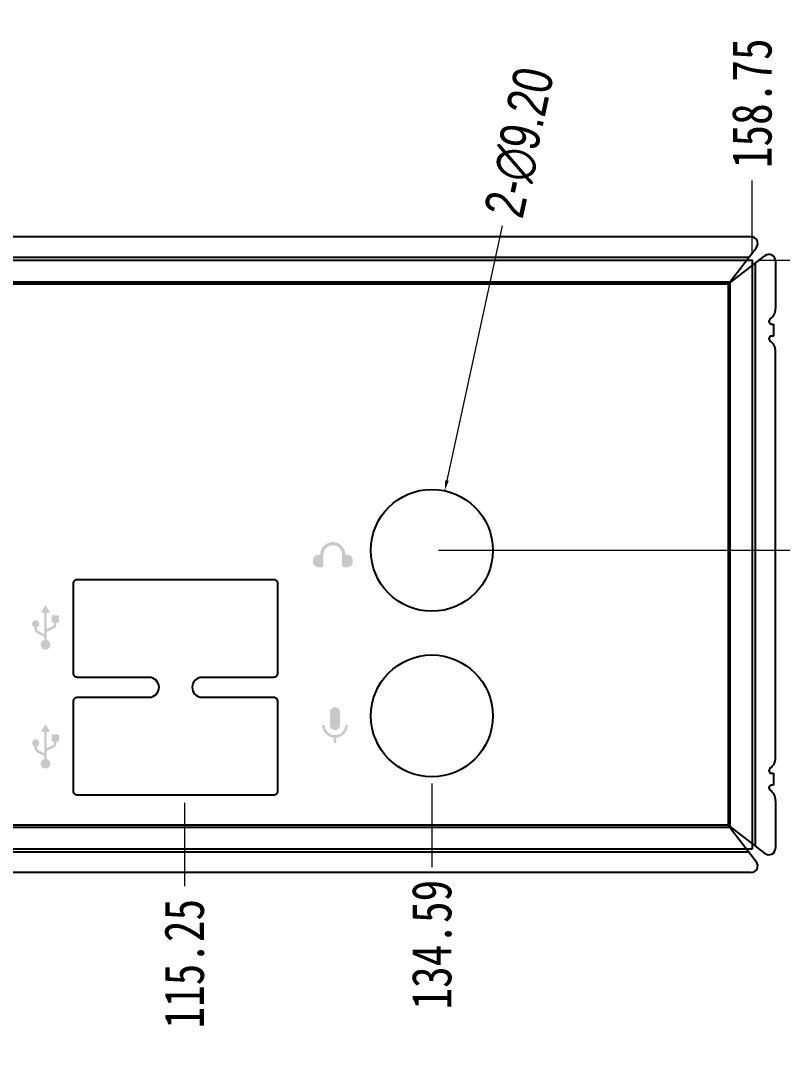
# Model space of a CAD drawing. Header units: millimetres. Extents: x 30573 to 30938, y 711 to 964.
# Drawn here: x 30758.3 to 30815.8, y 799.2 to 876.7 of the extents above; entities that cross this region are included whole.
import ezdxf

# ---------------------------------------------------------------- set-up
doc = ezdxf.new("R2010")
doc.units = ezdxf.units.MM
for name, color, linetype in [('1', 1, 'Continuous'), ('MATER', 8, 'Continuous'), ('SECC', 6, 'Continuous'), ('SUS304', 7, 'Continuous')]:
    doc.layers.add(name, color=color, linetype=linetype)
doc.layers.add('DIM', color=4, linetype='Continuous', lineweight=13)
doc.styles.add('my', font='', dxfattribs={"width": 0.8})
doc.styles.get('my').set_extended_font_data('SimSun')
doc.dimstyles.new('1.0', dxfattribs={"dimtxt": 3, "dimasz": 0.8, "dimexe": 0.5, "dimexo": 0.5, "dimgap": 1, "dimtad": 0, "dimzin": 0, "dimdsep": 46, "dimtxsty": 'my', "dimcen": 0, "dimclrd": 4, "dimclre": 20, "dimclrt": 3, "dimazin": 0, "dimtfac": 1, "dimtofl": 0, "dimtmove": 0, "dimatfit": 3, "dimfxl": 1, "dimtolj": 1, "dimtzin": 0, "dimlwd": -1, "dimlwe": -1, "dimarcsym": 0})

# ---------------------------------------------------------------- blocks, each defined once
blk = doc.blocks.new('565566')
at = {"layer": '1', "lineweight": 15}
for points in [[(-3109.762, -389.931), (-2951.012, -389.931), (-2951.012, -434.381), (-3109.762, -434.381)], [(-3108.087, -391.556), (-2952.687, -391.556), (-2952.687, -432.756), (-3108.087, -432.756)]]:
    blk.add_lwpolyline(points, close=True, dxfattribs=at)
at = {"layer": 'MATER'}
for p, q in [((-2949.541, -394.756), (-2949.391, -394.756)), ((-2949.391, -394.756), (-2949.391, -395.656)), ((-2949.391, -395.656), (-2949.541, -395.656)), ((-2949.241, -396.83), (-2949.241, -396.83))]:
    blk.add_line(p, q, dxfattribs=at)
for centre, radius, start, end in [((-2950.241, -393.581), 1, 305.68533, 0), ((-2949.541, -394.556), 0.2, 125.68533, 270), ((-2949.541, -395.856), 0.2, 90, 234.31467), ((-2950.241, -396.83), 1, 360, 54.31467)]:
    blk.add_arc(centre, radius, start, end, dxfattribs=at)
at = {"layer": 'SECC'}
blk.add_lwpolyline([(-2951.012, -434.381), (-3109.762, -434.381), (-3109.762, -389.931), (-2951.012, -389.931)], close=True, dxfattribs=at)
at = {"layer": 'SUS304', "color": 7, "linetype": 'Continuous'}
for p, q in [((-2951.084, -388.159), (-3109.69, -388.159)), ((-2952.826, -391.745), (-2950.687, -388.964)), ((-3109.516, -389.706), (-2951.258, -389.706)), ((-2952.826, -391.745), (-2950.045, -389.606)), ((-2950.787, -390.176), (-2950.787, -434.135)), ((-2949.241, -390.002), (-2949.241, -393.581)), ((-2952.826, -391.745), (-3107.948, -391.745)), ((-2952.826, -391.745), (-2952.826, -432.567)), ((-2949.241, -427.481), (-2949.241, -396.83)), ((-2949.541, -428.656), (-2949.391, -428.656)), ((-2949.391, -428.656), (-2949.391, -429.556)), ((-2949.391, -429.556), (-2949.541, -429.556)), ((-2949.241, -430.73), (-2949.241, -434.309)), ((-2952.826, -432.567), (-3107.948, -432.567)), ((-2952.826, -432.567), (-2950.687, -435.347)), ((-2952.826, -432.567), (-2950.045, -434.705)), ((-2951.258, -434.606), (-3109.516, -434.606)), ((-2951.084, -436.152), (-3109.69, -436.152))]:
    blk.add_line(p, q, dxfattribs=at)
for centre, radius, start, end in [((-2951.084, -388.659), 0.5, 322.43373, 90), ((-2949.741, -390.002), 0.5, 0, 127.56627), ((-2950.241, -427.481), 1, 305.68533, 360), ((-2949.541, -428.456), 0.2, 125.68533, 270), ((-2949.541, -429.756), 0.2, 90, 234.31467), ((-2950.241, -430.73), 1, 0, 54.31467), ((-2949.741, -434.309), 0.5, 232.43373, 0), ((-2951.084, -435.652), 0.5, 270, 37.56627)]:
    blk.add_arc(centre, radius, start, end, dxfattribs=at)
blk = doc.blocks.new('*D59')
at = {"layer": 'Defpoints', "color": 0, "transparency": 16777216}
for p in [(30770.629, 818.121), (30654.719, 813.977), (30770.629, 811.314)]:
    blk.add_point(p, dxfattribs=at)
at = {"layer": 'DIM', "color": 20, "transparency": 16777216}
blk.add_line((30770.629, 817.621), (30770.629, 811.314), dxfattribs=at)
at = {"layer": 'DIM', "color": 3, "transparency": 16777216, "insert": (30770.629, 805.467), "char_height": 3, "attachment_point": 5, "rotation": 90, "style": 'my'}
blk.add_mtext('\\A1;115.25', dxfattribs=at)
blk = doc.blocks.new('*D52')
at = {"layer": 'Defpoints', "color": 0, "transparency": 16777216}
for p in [(30820.505, 841.551), (30789.304, 836.671), (30654.719, 814.121)]:
    blk.add_point(p, dxfattribs=at)
at = {"layer": 'DIM', "color": 20, "transparency": 16777216}
for p, q in [((30817.305, 836.671), (30818.905, 841.551)), ((30818.905, 841.551), (30820.505, 841.551)), ((30789.804, 836.671), (30817.305, 836.671))]:
    blk.add_line(p, q, dxfattribs=at)
at = {"layer": 'DIM', "color": 3, "transparency": 16777216, "insert": (30825.601, 841.551), "char_height": 3, "attachment_point": 5, "style": 'my'}
blk.add_mtext('\\A1;22.55', dxfattribs=at)
blk = doc.blocks.new('*D46')
at = {"layer": 'Defpoints', "color": 0, "transparency": 16777216}
for p in [(30813.469, 858.571), (30817.477, 858.571), (30654.719, 814.121)]:
    blk.add_point(p, dxfattribs=at)
at = {"layer": 'DIM', "color": 20, "transparency": 16777216}
blk.add_line((30813.969, 858.571), (30817.477, 858.571), dxfattribs=at)
at = {"layer": 'DIM', "color": 3, "transparency": 16777216, "insert": (30822.577, 858.571), "char_height": 3, "attachment_point": 5, "style": 'my'}
blk.add_mtext('\\A1;44.45', dxfattribs=at)
blk = doc.blocks.new('*D39')
at = {"layer": 'Defpoints', "color": 0, "transparency": 16777216}
for p in [(30813.469, 864.595), (30813.469, 858.571), (30654.719, 814.121)]:
    blk.add_point(p, dxfattribs=at)
at = {"layer": 'DIM', "color": 20, "transparency": 16777216}
blk.add_line((30813.469, 859.071), (30813.469, 864.595), dxfattribs=at)
at = {"layer": 'DIM', "color": 3, "transparency": 16777216, "insert": (30813.469, 870.415), "char_height": 3, "attachment_point": 5, "rotation": 90, "style": 'my'}
blk.add_mtext('\\A1;158.75', dxfattribs=at)
blk = doc.blocks.new('*D53')
at = {"layer": 'Defpoints', "color": 0, "transparency": 16777216}
for p in [(30790.278, 841.166), (30788.329, 832.175)]:
    blk.add_point(p, dxfattribs=at)
at = {"layer": 'DIM', "color": 4, "transparency": 16777216}
blk.add_line((30794.61, 861.157), (30790.447, 841.948), dxfattribs=at)
blk.add_solid([(30790.317, 841.976), (30790.578, 841.92), (30790.278, 841.166)], dxfattribs=at)
at = {"layer": 'DIM', "color": 3, "transparency": 16777216, "insert": (30795.975, 867.452), "char_height": 3, "attachment_point": 5, "rotation": 77.77211, "style": 'my'}
blk.add_mtext('\\A1;{\\fMS PGothic|b0|i0|c134|p34;2-\\fMS PGothic|b0|i0|c128|p34;∅9.20}', dxfattribs=at)
blk = doc.blocks.new('*D61')
at = {"layer": 'Defpoints', "color": 0, "transparency": 16777216}
for p in [(30789.304, 819.571), (30673.393, 815.427), (30789.304, 812.764)]:
    blk.add_point(p, dxfattribs=at)
at = {"layer": 'DIM', "color": 20, "transparency": 16777216}
blk.add_line((30789.304, 819.071), (30789.304, 812.764), dxfattribs=at)
at = {"layer": 'DIM', "color": 3, "transparency": 16777216, "insert": (30789.304, 806.904), "char_height": 3, "attachment_point": 5, "rotation": 90, "style": 'my'}
blk.add_mtext('\\A1;134.59', dxfattribs=at)

msp = doc.modelspace()

# ---------------------------------------------------------------- hatches: boundary and pattern name
at = {"layer": 'MATER'}
h = msp.add_hatch(color=7, dxfattribs=at)
h.dxf.hatch_style = 2
edge = h.paths.add_edge_path()
edge.add_spline(control_points=[(30782.943, 836.337), (30782.943, 836.337), (30782.783, 836.337), (30782.783, 836.337), (30782.777, 836.867), (30782.351, 837.296), (30781.828, 837.296), (30781.306, 837.296), (30780.88, 836.867), (30780.874, 836.337), (30780.874, 836.337), (30780.718, 836.337), (30780.718, 836.337), (30780.502, 836.337), (30780.326, 836.164), (30780.326, 835.952), (30780.326, 835.952), (30780.326, 835.781), (30780.326, 835.781), (30780.326, 835.568), (30780.502, 835.396), (30780.718, 835.396), (30780.718, 835.396), (30780.995, 835.396), (30780.995, 835.396), (30781.024, 835.396), (30781.053, 835.406), (30781.076, 835.425), (30781.098, 835.444), (30781.113, 835.471), (30781.118, 835.499), (30781.121, 835.511), (30781.123, 835.523), (30781.123, 835.535), (30781.123, 835.535), (30781.123, 836.326), (30781.123, 836.326), (30781.123, 836.726), (30781.44, 837.051), (30781.828, 837.051), (30782.217, 837.051), (30782.534, 836.726), (30782.534, 836.326), (30782.534, 836.326), (30782.534, 835.535), (30782.534, 835.535), (30782.534, 835.513), (30782.54, 835.493), (30782.55, 835.475), (30782.559, 835.452), (30782.575, 835.432), (30782.595, 835.418), (30782.616, 835.403), (30782.641, 835.396), (30782.666, 835.396), (30782.666, 835.396), (30782.943, 835.396), (30782.943, 835.396), (30783.159, 835.396), (30783.335, 835.568), (30783.335, 835.781), (30783.335, 835.781), (30783.335, 835.952), (30783.335, 835.952), (30783.335, 836.164), (30783.159, 836.337), (30782.943, 836.337)], knot_values=[0, 0, 0, 0, 1, 1, 1, 2, 2, 2, 3, 3, 3, 4, 4, 4, 5, 5, 5, 6, 6, 6, 7, 7, 7, 8, 8, 8, 9, 9, 9, 10, 10, 10, 11, 11, 11, 12, 12, 12, 13, 13, 13, 14, 14, 14, 15, 15, 15, 16, 16, 16, 17, 17, 17, 18, 18, 18, 19, 19, 19, 20, 20, 20, 21, 21, 21, 22, 22, 22, 22], degree=3, periodic=0)
h = msp.add_hatch(color=7, dxfattribs=at)
h.dxf.hatch_style = 2
edge = h.paths.add_edge_path()
edge.add_spline(control_points=[(30760.107, 832.484), (30760.115, 832.499), (30760.131, 832.507), (30760.146, 832.507), (30760.162, 832.507), (30760.178, 832.499), (30760.185, 832.484), (30760.185, 832.484), (30760.462, 832.023), (30760.462, 832.023), (30760.467, 832.016), (30760.469, 832.008), (30760.47, 831.999), (30760.47, 831.991), (30760.468, 831.983), (30760.464, 831.976), (30760.455, 831.962), (30760.44, 831.953), (30760.423, 831.953), (30760.423, 831.953), (30760.239, 831.953), (30760.239, 831.953), (30760.239, 831.953), (30760.239, 830.716), (30760.239, 830.716), (30760.311, 830.762), (30760.396, 830.801), (30760.477, 830.836), (30760.632, 830.905), (30760.793, 830.975), (30760.793, 831.076), (30760.793, 831.076), (30760.793, 831.215), (30760.793, 831.215), (30760.793, 831.215), (30760.654, 831.215), (30760.654, 831.215), (30760.628, 831.215), (30760.608, 831.235), (30760.608, 831.261), (30760.608, 831.261), (30760.608, 831.723), (30760.608, 831.723), (30760.608, 831.748), (30760.628, 831.769), (30760.654, 831.769), (30760.654, 831.769), (30761.116, 831.769), (30761.116, 831.769), (30761.142, 831.769), (30761.162, 831.748), (30761.162, 831.723), (30761.162, 831.723), (30761.162, 831.261), (30761.162, 831.261), (30761.162, 831.236), (30761.142, 831.215), (30761.117, 831.215), (30761.116, 831.215), (30761.116, 831.215), (30761.116, 831.215), (30761.116, 831.215), (30760.977, 831.215), (30760.977, 831.215), (30760.977, 831.215), (30760.977, 831.076), (30760.977, 831.076), (30760.977, 830.856), (30760.751, 830.756), (30760.552, 830.667), (30760.397, 830.599), (30760.239, 830.528), (30760.239, 830.43), (30760.239, 830.43), (30760.239, 829.911), (30760.239, 829.911), (30760.397, 829.869), (30760.516, 829.725), (30760.516, 829.553), (30760.516, 829.35), (30760.35, 829.184), (30760.146, 829.184), (30759.943, 829.184), (30759.777, 829.35), (30759.777, 829.553), (30759.777, 829.725), (30759.895, 829.869), (30760.054, 829.911), (30760.054, 829.911), (30760.054, 830.061), (30760.054, 830.061), (30760.054, 830.159), (30759.895, 830.23), (30759.741, 830.297), (30759.542, 830.387), (30759.316, 830.486), (30759.316, 830.707), (30759.316, 830.707), (30759.316, 830.861), (30759.316, 830.861), (30759.205, 830.9), (30759.131, 831.005), (30759.131, 831.123), (30759.135, 831.275), (30759.262, 831.396), (30759.415, 831.392), (30759.562, 831.389), (30759.681, 831.27), (30759.685, 831.123), (30759.685, 831.005), (30759.611, 830.9), (30759.5, 830.861), (30759.5, 830.861), (30759.5, 830.707), (30759.5, 830.707), (30759.5, 830.606), (30759.66, 830.536), (30759.816, 830.466), (30759.897, 830.432), (30759.982, 830.393), (30760.054, 830.347), (30760.054, 830.347), (30760.054, 831.953), (30760.054, 831.953), (30760.054, 831.953), (30759.869, 831.953), (30759.869, 831.953), (30759.852, 831.953), (30759.838, 831.962), (30759.829, 831.976), (30759.82, 831.991), (30759.822, 832.01), (30759.83, 832.023), (30759.83, 832.023), (30760.107, 832.484), (30760.107, 832.484)], knot_values=[0, 0, 0, 0, 1, 1, 1, 2, 2, 2, 3, 3, 3, 4, 4, 4, 5, 5, 5, 6, 6, 6, 7, 7, 7, 8, 8, 8, 9, 9, 9, 10, 10, 10, 11, 11, 11, 12, 12, 12, 13, 13, 13, 14, 14, 14, 15, 15, 15, 16, 16, 16, 17, 17, 17, 18, 18, 18, 19, 19, 19, 20, 20, 20, 21, 21, 21, 22, 22, 22, 23, 23, 23, 24, 24, 24, 25, 25, 25, 26, 26, 26, 27, 27, 27, 28, 28, 28, 29, 29, 29, 30, 30, 30, 31, 31, 31, 32, 32, 32, 33, 33, 33, 34, 34, 34, 35, 35, 35, 36, 36, 36, 37, 37, 37, 38, 38, 38, 39, 39, 39, 40, 40, 40, 41, 41, 41, 42, 42, 42, 43, 43, 43, 44, 44, 44, 45, 45, 45, 45], degree=3, periodic=0)
h = msp.add_hatch(color=7, dxfattribs=at)
h.dxf.hatch_style = 2
edge = h.paths.add_edge_path()
edge.add_spline(control_points=[(30781.994, 823.102), (30782.208, 823.102), (30782.382, 823.275), (30782.382, 823.487), (30782.382, 823.487), (30782.382, 824.45), (30782.382, 824.45), (30782.382, 824.662), (30782.208, 824.835), (30781.994, 824.835), (30781.781, 824.835), (30781.607, 824.662), (30781.607, 824.45), (30781.607, 824.45), (30781.607, 823.487), (30781.607, 823.487), (30781.607, 823.275), (30781.781, 823.102), (30781.994, 823.102)], knot_values=[0, 0, 0, 0, 1, 1, 1, 2, 2, 2, 3, 3, 3, 4, 4, 4, 5, 5, 5, 6, 6, 6, 6], degree=3, periodic=0)
edge = h.paths.add_edge_path()
edge.add_spline(control_points=[(30782.091, 822.529), (30782.091, 822.529), (30782.091, 822.139), (30782.091, 822.139), (30782.091, 822.139), (30781.897, 822.139), (30781.897, 822.139), (30781.897, 822.139), (30781.897, 822.529), (30781.897, 822.529), (30781.408, 822.577), (30781.025, 822.989), (30781.025, 823.487), (30781.025, 823.487), (30781.219, 823.487), (30781.219, 823.487), (30781.219, 823.063), (30781.568, 822.717), (30781.994, 822.717), (30782.421, 822.717), (30782.77, 823.063), (30782.77, 823.487), (30782.77, 823.487), (30782.963, 823.487), (30782.963, 823.487), (30782.963, 822.989), (30782.581, 822.577), (30782.091, 822.529)], knot_values=[0, 0, 0, 0, 1, 1, 1, 2, 2, 2, 3, 3, 3, 4, 4, 4, 5, 5, 5, 6, 6, 6, 7, 7, 7, 8, 8, 8, 9, 9, 9, 9], degree=3, periodic=0)
h = msp.add_hatch(color=7, dxfattribs=at)
h.dxf.hatch_style = 2
edge = h.paths.add_edge_path()
edge.add_spline(control_points=[(30760.107, 823.498), (30760.115, 823.512), (30760.131, 823.521), (30760.146, 823.521), (30760.162, 823.521), (30760.178, 823.512), (30760.185, 823.498), (30760.185, 823.498), (30760.462, 823.036), (30760.462, 823.036), (30760.467, 823.03), (30760.469, 823.022), (30760.47, 823.013), (30760.47, 823.005), (30760.468, 822.997), (30760.464, 822.99), (30760.455, 822.976), (30760.44, 822.967), (30760.423, 822.967), (30760.423, 822.967), (30760.239, 822.967), (30760.239, 822.967), (30760.239, 822.967), (30760.239, 821.73), (30760.239, 821.73), (30760.311, 821.776), (30760.396, 821.815), (30760.477, 821.849), (30760.632, 821.919), (30760.793, 821.989), (30760.793, 822.09), (30760.793, 822.09), (30760.793, 822.229), (30760.793, 822.229), (30760.793, 822.229), (30760.654, 822.229), (30760.654, 822.229), (30760.628, 822.229), (30760.608, 822.249), (30760.608, 822.275), (30760.608, 822.275), (30760.608, 822.736), (30760.608, 822.736), (30760.608, 822.762), (30760.628, 822.783), (30760.654, 822.783), (30760.654, 822.783), (30761.116, 822.783), (30761.116, 822.783), (30761.142, 822.783), (30761.162, 822.762), (30761.162, 822.736), (30761.162, 822.736), (30761.162, 822.275), (30761.162, 822.275), (30761.162, 822.25), (30761.142, 822.229), (30761.117, 822.229), (30761.116, 822.229), (30761.116, 822.229), (30761.116, 822.229), (30761.116, 822.229), (30760.977, 822.229), (30760.977, 822.229), (30760.977, 822.229), (30760.977, 822.09), (30760.977, 822.09), (30760.977, 821.87), (30760.751, 821.77), (30760.552, 821.681), (30760.397, 821.613), (30760.239, 821.542), (30760.239, 821.444), (30760.239, 821.444), (30760.239, 820.925), (30760.239, 820.925), (30760.397, 820.883), (30760.516, 820.739), (30760.516, 820.567), (30760.516, 820.364), (30760.35, 820.198), (30760.146, 820.198), (30759.943, 820.198), (30759.777, 820.364), (30759.777, 820.567), (30759.777, 820.739), (30759.895, 820.883), (30760.054, 820.925), (30760.054, 820.925), (30760.054, 821.075), (30760.054, 821.075), (30760.054, 821.173), (30759.895, 821.244), (30759.741, 821.311), (30759.542, 821.401), (30759.316, 821.5), (30759.316, 821.721), (30759.316, 821.721), (30759.316, 821.875), (30759.316, 821.875), (30759.205, 821.914), (30759.131, 822.019), (30759.131, 822.136), (30759.135, 822.289), (30759.262, 822.41), (30759.415, 822.406), (30759.562, 822.402), (30759.681, 822.284), (30759.685, 822.136), (30759.685, 822.019), (30759.611, 821.914), (30759.5, 821.875), (30759.5, 821.875), (30759.5, 821.721), (30759.5, 821.721), (30759.5, 821.62), (30759.66, 821.549), (30759.816, 821.48), (30759.897, 821.446), (30759.982, 821.407), (30760.054, 821.36), (30760.054, 821.36), (30760.054, 822.967), (30760.054, 822.967), (30760.054, 822.967), (30759.869, 822.967), (30759.869, 822.967), (30759.852, 822.967), (30759.838, 822.976), (30759.829, 822.99), (30759.82, 823.005), (30759.822, 823.023), (30759.83, 823.036), (30759.83, 823.036), (30760.107, 823.498), (30760.107, 823.498)], knot_values=[0, 0, 0, 0, 1, 1, 1, 2, 2, 2, 3, 3, 3, 4, 4, 4, 5, 5, 5, 6, 6, 6, 7, 7, 7, 8, 8, 8, 9, 9, 9, 10, 10, 10, 11, 11, 11, 12, 12, 12, 13, 13, 13, 14, 14, 14, 15, 15, 15, 16, 16, 16, 17, 17, 17, 18, 18, 18, 19, 19, 19, 20, 20, 20, 21, 21, 21, 22, 22, 22, 23, 23, 23, 24, 24, 24, 25, 25, 25, 26, 26, 26, 27, 27, 27, 28, 28, 28, 29, 29, 29, 30, 30, 30, 31, 31, 31, 32, 32, 32, 33, 33, 33, 34, 34, 34, 35, 35, 35, 36, 36, 36, 37, 37, 37, 38, 38, 38, 39, 39, 39, 40, 40, 40, 41, 41, 41, 42, 42, 42, 43, 43, 43, 44, 44, 44, 45, 45, 45, 45], degree=3, periodic=0)

# ---------------------------------------------------------------- linework, layer by layer
at = {"layer": '1'}
msp.add_lwpolyline([(30656.394, 856.946), (30811.794, 856.946), (30811.794, 815.746), (30656.394, 815.746)], close=True, dxfattribs=at)
msp.add_lwpolyline([(30656.394, 856.946), (30811.794, 856.946), (30811.794, 815.746), (30656.394, 815.746)], close=True, dxfattribs=at)
msp.add_lwpolyline([(30656.394, 856.946), (30811.794, 856.946), (30811.794, 815.746), (30656.394, 815.746)], close=True, dxfattribs=at)
msp.add_lwpolyline([(30656.394, 856.946), (30811.794, 856.946), (30811.794, 815.746), (30656.394, 815.746)], close=True, dxfattribs=at)
msp.add_lwpolyline([(30656.394, 856.946), (30811.794, 856.946), (30811.794, 815.746), (30656.394, 815.746)], close=True, dxfattribs=at)
msp.add_lwpolyline([(30656.394, 856.946), (30811.794, 856.946), (30811.794, 815.746), (30656.394, 815.746)], close=True, dxfattribs=at)
msp.add_lwpolyline([(30656.394, 856.946), (30811.794, 856.946), (30811.794, 815.746), (30656.394, 815.746)], close=True, dxfattribs=at)
msp.add_lwpolyline([(30656.394, 856.946), (30811.794, 856.946), (30811.794, 815.746), (30656.394, 815.746)], close=True, dxfattribs=at)
msp.add_lwpolyline([(30656.394, 856.946), (30811.794, 856.946), (30811.794, 815.746), (30656.394, 815.746)], close=True, dxfattribs=at)
msp.add_lwpolyline([(30656.394, 856.946), (30811.794, 856.946), (30811.794, 815.746), (30656.394, 815.746)], close=True, dxfattribs=at)
msp.add_lwpolyline([(30656.394, 856.946), (30811.794, 856.946), (30811.794, 815.746), (30656.394, 815.746)], close=True, dxfattribs=at)
msp.add_lwpolyline([(30656.394, 856.946), (30811.794, 856.946), (30811.794, 815.746), (30656.394, 815.746)], close=True, dxfattribs=at)
msp.add_lwpolyline([(30656.394, 856.946), (30811.794, 856.946), (30811.794, 815.746), (30656.394, 815.746)], close=True, dxfattribs=at)
at = {"layer": 'SECC'}
msp.add_lwpolyline([(30762.264, 834.181, -0.414214), (30762.564, 834.481), (30777.364, 834.481, -0.414214), (30777.664, 834.181), (30777.664, 827.381, -0.414214), (30777.364, 827.081), (30771.964, 827.081, 1), (30771.964, 825.581), (30777.364, 825.581, -0.414214), (30777.664, 825.281), (30777.664, 818.481, -0.414214), (30777.364, 818.181), (30762.564, 818.181, -0.414214), (30762.264, 818.481), (30762.264, 825.281, -0.414214), (30762.564, 825.581), (30767.964, 825.581, 1), (30767.964, 827.081), (30762.564, 827.081, -0.414214), (30762.264, 827.381)], format="xyb", close=True, dxfattribs=at)
at = {"layer": 'SUS304', "color": 6}
msp.add_lwpolyline([(30656.394, 856.946), (30811.794, 856.946), (30811.794, 815.746), (30656.394, 815.746)], close=True, dxfattribs=at)
for centre in [(30789.304, 836.671), (30789.304, 824.171)]:
    msp.add_circle(centre, 4.6, dxfattribs=at)

# ---------------------------------------------------------------- block references
at = {"layer": 'DIM'}
msp.add_blockref('565566', (33764.481, 1248.501), dxfattribs=at)
msp.add_blockref('565566', (33764.481, 1248.501), dxfattribs=at)
msp.add_blockref('565566', (33764.481, 1248.501), dxfattribs=at)

# ---------------------------------------------------------------- dimensions: what is measured, and where the dimension line sits
for feature_location, offset, dtype, picture, middle in [((30813.469, 858.571), (0, 6.025), 1, '*D39', (30813.469, 870.415)), ((30813.469, 858.571), (4.008, 0), 0, '*D46', (30822.577, 858.571)), ((30789.304, 836.671), (31.202, 4.88), 0, '*D52', (30825.601, 841.551))]:
    dim = msp.add_ordinate_dim(feature_location=feature_location, offset=offset, dtype=dtype, origin=(30654.719, 814.121), dimstyle='1.0', dxfattribs=at)
    dim.commit()
    dim.dimension.update_dxf_attribs({"geometry": picture, "text_midpoint": middle})
dim = msp.add_diameter_dim_2p(p1=(30788.329, 832.175), p2=(30790.278, 841.166), text='{\\fMS PGothic|b0|i0|c134|p34;2-\\fMS PGothic|b0|i0|c128|p34;<>}', dimstyle='1.0', dxfattribs=at)
dim.commit()
dim.dimension.update_dxf_attribs({"geometry": '*D53', "text_midpoint": (30795.975, 867.452), "dimtype": 163})
for feature_location, origin, text, picture, middle in [((30789.304, 819.571), (30673.393, 815.427), '134.59', '*D61', (30789.304, 806.904)), ((30770.629, 818.121), (30654.719, 813.977), '115.25', '*D59', (30770.629, 805.467))]:
    dim = msp.add_ordinate_dim(feature_location=feature_location, offset=(0, -6.807), dtype=1, origin=origin, text=text, dimstyle='1.0', dxfattribs=at)
    dim.commit()
    dim.dimension.update_dxf_attribs({"geometry": picture, "text_midpoint": middle})

doc.saveas('drawing.dxf')
